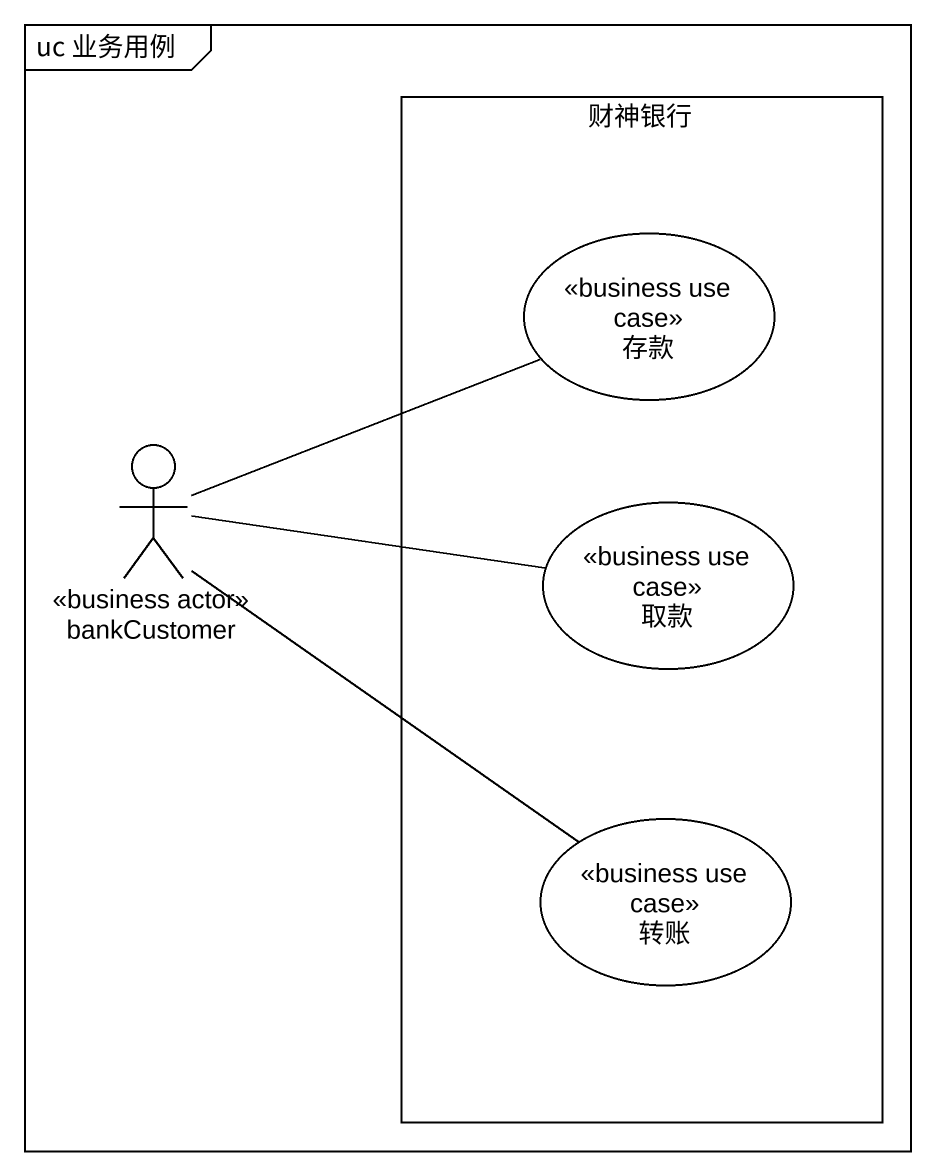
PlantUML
@startuml
mainframe uc 业务用例
rectangle 财神银行 {
  usecase 存款 <<business use case>>
  usecase 取款 <<business use case>>
  usecase 转账 <<business use case>>
}
actor bankCustomer <<business actor>>
bankCustomer -right- 存款
bankCustomer -right- 取款
bankCustomer -- 转账
@enduml
